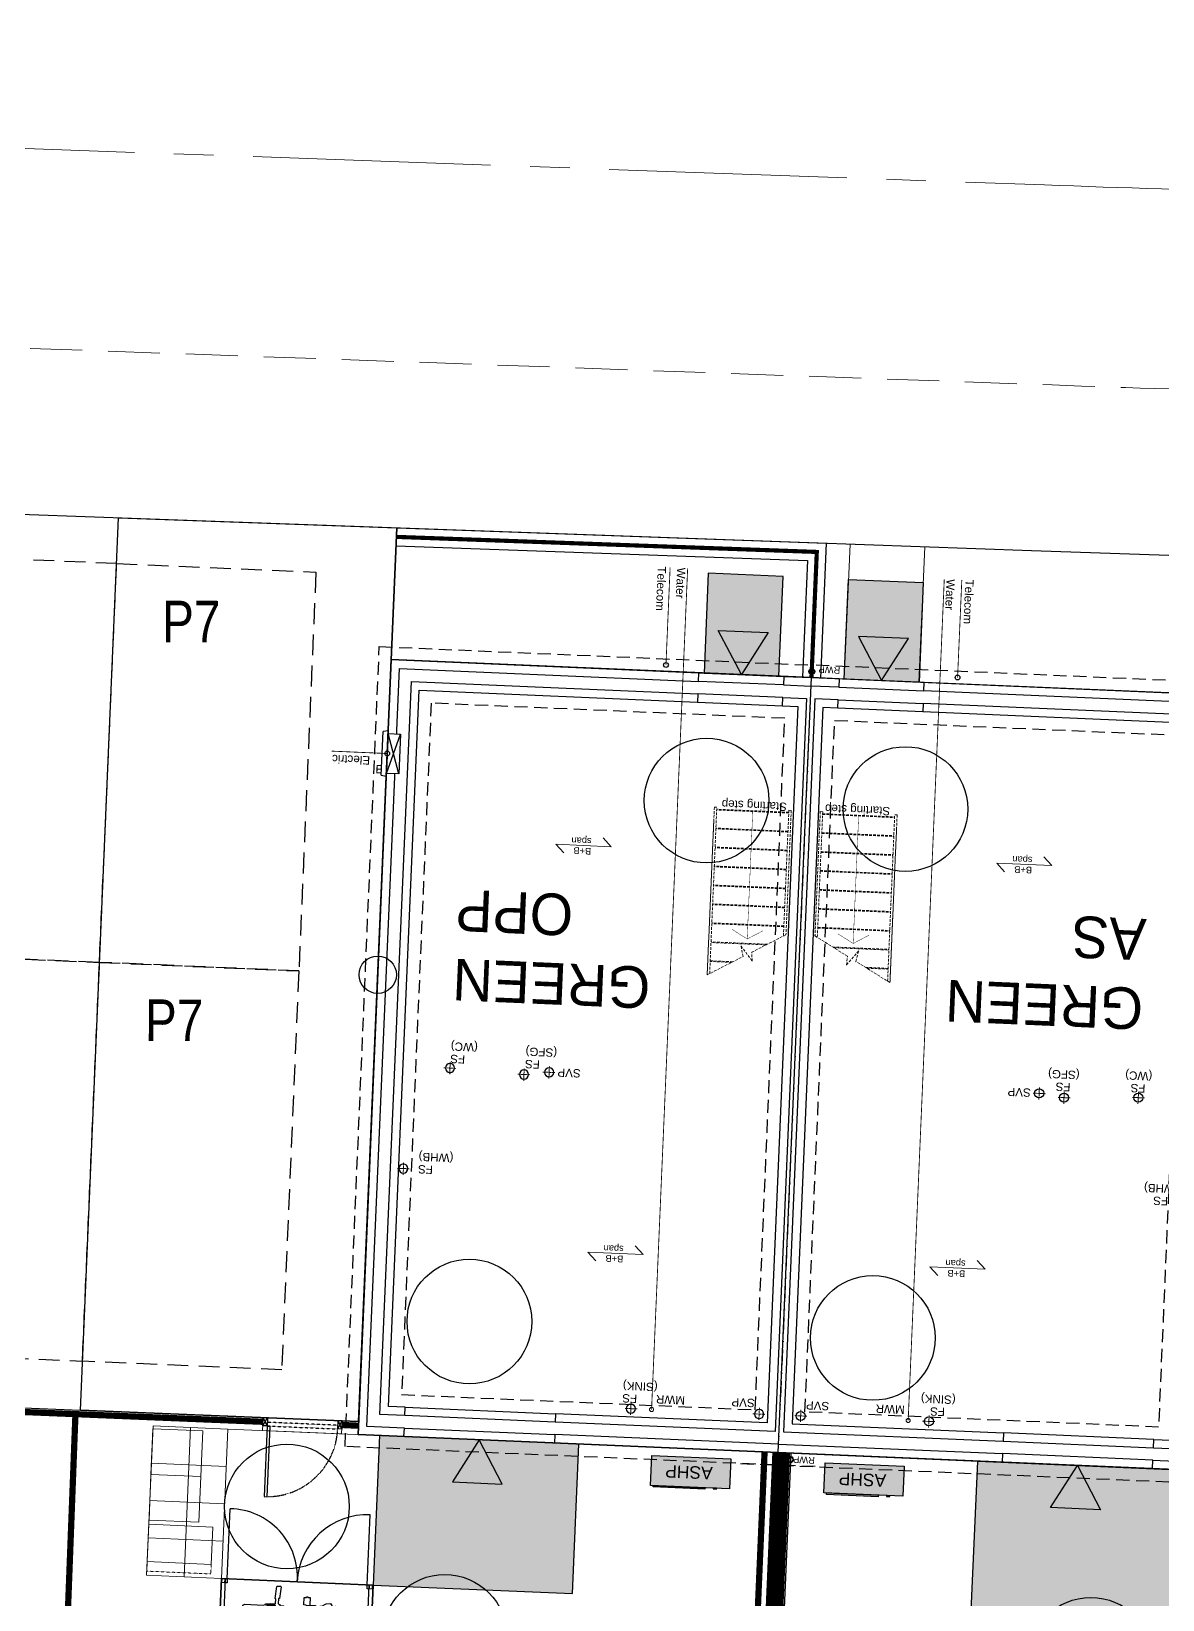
# Model space of a CAD drawing. Extents: x 287880777 to 288144713, y 62793326 to 63089570.
# Drawn here: x 287960289 to 287973894, y 62988348 to 63007206 of the extents above; entities that cross this region are included whole.
import ezdxf

# ---------------------------------------------------------------- set-up
doc = ezdxf.new("R2010")
doc.units = 0
doc.set_wipeout_variables(frame=1)
for name, pattern in [('CENTER', [2, 1.25, -0.25, 0.25, -0.25]), ('Dash', [6.35, 3.175, -3.175]), ('DASHDOT', [25.4, 12.7, -6.35, 0, -6.35]), ('DASHED', [1.4, 0.7, -0.7]), ('DASHED2', [0.375, 0.25, -0.125]), ('HIDDEN', [9.525, 6.35, -3.175]), ('XREF - NORTHERN HIGHWAY DESIGN$0$CENTER2', [28.575, 19.05, -3.175, 3.175, -3.175]), ('XREF - NORTHERN HIGHWAY DESIGN$0$DASHED2', [0.375, 0.25, -0.125])]:
    doc.linetypes.add(name, pattern=pattern)
doc.layers.get('0').update_dxf_attribs({"color": 252})
for name, color, linetype in [('drier', 3, 'Continuous'), ('EXP - PEN 1', 1, 'Continuous'), ('NAR 1200h METAL RAILINGS', 160, 'DASHED'), ('NAR DETAIL', 2, 'Continuous'), ('NAR EXTERNAL WALLS', 2, 'Continuous'), ('NAR PARKING', 7, 'DASHED2'), ('NAR PATIO', 3, 'Continuous'), ('NAR PRIVATE DRIVE', 6, 'Continuous'), ('NAR PRIVATE PATH HATCH', 8, 'Continuous'), ('NAR TENURE', 211, 'Continuous'), ('Wain-Centre Line', 10, 'Continuous'), ('Wain-Drainage Foul', 6, 'Continuous'), ('Wain-Drainage Foul Text', 2, 'Continuous'), ('Wain-Drainage run', 140, 'Continuous'), ('Wain-Electrics', 3, 'Continuous'), ('Wain-Foundation acessories', 9, 'Continuous'), ('Wain-Foundation Line', 9, 'Continuous'), ('Wain-Meter box', 9, 'Continuous'), ('Wain-RWP', 9, 'Continuous'), ('Wain-Services Run (Electric)', 10, 'Continuous'), ('Wain-Services Run (Telecom)', 190, 'Continuous'), ('Wain-Stair 1', 2, 'Continuous'), ('Wain-Stair numbers', 9, 'Continuous'), ('Wain-Wall (Cavity Wall - External Leaf)', 4, 'Continuous'), ('Wain-Wall (External)', 4, 'Continuous')]:
    doc.layers.add(name, color=color, linetype=linetype)
for name, color, linetype, lineweight in [('NAR BIN STORAGE', 2, 'Continuous', 0), ('NAR CBF', 34, 'FENCELINE2', 0), ('NAR M4(2)', 94, 'Continuous', 30), ('NAR PATHS', 3, 'Continuous', 0), ('Wain-Text', 2, 'Continuous', 25), ('XREF - NORTHERN HIGHWAY DESIGN$0$EXP - HIGHWAY CENTRELINE', 3, 'XREF - NORTHERN HIGHWAY DESIGN$0$CENTER2', 18), ('XREF - NORTHERN HIGHWAY DESIGN$0$EXP - HIGHWAY CHANNEL', 4, 'XREF - NORTHERN HIGHWAY DESIGN$0$DASHED2', 9), ('XREF - NORTHERN HIGHWAY DESIGN$0$EXP - HIGHWAY FOOTWAY', 3, 'Continuous', 25)]:
    doc.layers.add(name, color=color, linetype=linetype, lineweight=lineweight)
for name, color, linetype, true_color in [('NAR DOOR OPENINGS', 140, 'Continuous', 0x00bfff), ('NAR EV CHARGING POINT', 3, 'Continuous', 0x00ff00), ('NAR HOUSE TYPE NAMES', 1, 'Continuous', 0xff0000), ('RL-Fittings', 252, 'Continuous', 0x8f8f8e), ('Wain-Services Run (Water', 145, 'Continuous', 0x3481b8)]:
    doc.layers.add(name, color=color, linetype=linetype, true_color=true_color)
doc.layers.add('NAR Retaining Wall', color=222, linetype='Continuous', lineweight=13, true_color=0xcc0099)
doc.layers.add('Wain-Mains Water Riser Text', color=152, linetype='Continuous', lineweight=25, true_color=0x2776bb)
doc.layers.add('Wain-Defpoints', color=40, linetype='Continuous', plot=False)
doc.styles.add('DD Arial Narrow', font='ARIALN.TTF', dxfattribs={"height": 100})
doc.styles.get("Standard").update_dxf_attribs({"font": 'arial.ttf'})
doc.styles.add('XREF - ARCHITECT LAYOUT$0$DD Arial Narrow', font='ARIALN.TTF', dxfattribs={"height": 100})
doc.linetypes.add('FENCELINE2', pattern='A,0.25,-0.1,[132,ltypeshp.shx,S=0.1,R=0,X=-0.1,Y=0],-0.1,1', length=1.45)

# ---------------------------------------------------------------- blocks, each defined once
blk = doc.blocks.new('RWP')
for radius in [35, 31.5]:
    blk.add_circle((35, 35), radius)
blk = doc.blocks.new('Span symbol - Beam & block')
at = {"linetype": 'Continuous', "lineweight": 13}
for p, q in [((-5442, 71890), (-5342, 71790)), ((-5342, 71790), (-6007, 71790)), ((-6007, 71790), (-5906, 71689))]:
    blk.add_line(p, q, dxfattribs=at)
at = {"insert": (-5770, 71896), "char_height": 80, "attachment_point": 1, "line_spacing_factor": 0.9}
blk.add_mtext('B+B\\Pspan', dxfattribs=at)
blk = doc.blocks.new('Drainage Pipe')
at = {"linetype": 'CENTER', "lineweight": 13, "ltscale": 20}
for p, q in [((-41681, 78687), (-41831, 78687)), ((-41756, 78762), (-41756, 78612))]:
    blk.add_line(p, q, dxfattribs=at)
blk.add_circle((-41756, 78687), 55)
blk = doc.blocks.new('ASHP')
at = {"transparency": 33554457}
h = blk.add_hatch(color=256, dxfattribs=at)
h.dxf.hatch_style = 1
h.paths.add_polyline_path([(548853, -2506), (548853, -2866), (547903, -2866), (547903, -2506)])
at = {"flags": 128}
blk.add_lwpolyline([(548853, -2506), (548853, -2866), (547903, -2866), (547903, -2506)], close=True, dxfattribs=at)
for points in [[(548098, -2496), (548058, -2496), (548058, -2506), (548098, -2506)], [(548199, -2488), (548821, -2488), (548821, -2506), (548199, -2506)]]:
    blk.add_lwpolyline(points, close=True)
at = {"layer": 'Wain-Electrics', "lineweight": 0, "insert": (548112, -2609), "char_height": 150, "width": 2397.38, "attachment_point": 1, "line_spacing_factor": 0.9}
blk.add_mtext('\\A1;ASHP ', dxfattribs=at)
at = {"layer": 'Wain-Text', "lineweight": 0, "insert": (548112, -2609), "char_height": 150, "width": 2397.38, "attachment_point": 1, "line_spacing_factor": 0.9}
blk.add_mtext('\\A1;ASHP ', dxfattribs=at)
blk = doc.blocks.new('Greendale Subs Stair')
at = {"layer": 'Wain-Stair 1', "linetype": 'HIDDEN', "lineweight": 9, "ltscale": 5}
for p, q in [((314, 2533), (314, 664)), ((314, 515), (314, 2533)), ((343, 2517), (343, 515)), ((600, 2372), (343, 2372)), ((616, 2363), (343, 2363)), ((1005, 2144), (343, 2144)), ((1021, 2135), (343, 2135)), ((1210, 1916), (343, 1916)), ((1210, 1907), (343, 1907)), ((1210, 515), (1210, 2028)), ((1239, 515), (1239, 2011)), ((1210, 1688), (343, 1688)), ((1210, 1679), (343, 1679)), ((1210, 1460), (343, 1460)), ((1210, 1451), (343, 1451)), ((1210, 1232), (343, 1232)), ((1210, 1223), (343, 1223)), ((1210, 1004), (343, 1004)), ((1210, 995), (343, 995)), ((1210, 776), (343, 776)), ((1210, 767), (343, 767)), ((343, 515), (314, 515)), ((1210, 548), (343, 548)), ((1210, 539), (343, 539)), ((1239, 515), (1210, 515))]:
    blk.add_line(p, q, dxfattribs=at)
blk.add_lwpolyline([(314, 2533), (735, 2296), (706, 2169), (847, 2345), (837, 2239), (1239, 2011)], dxfattribs=at)
at = {"layer": 'Wain-Stair numbers', "const_width": 5}
for points in [[(962, 1975), (962, 1975), (776, 2082), (590, 1975), (590, 1975)], [(776, 2082), (776, 539)]]:
    blk.add_lwpolyline(points, dxfattribs=at)
at = {"layer": 'Wain-Stair numbers', "insert": (792, 525), "char_height": 100, "width": 1584.27, "attachment_point": 2, "line_spacing_factor": 0.9}
blk.add_mtext('Starting step ', dxfattribs=at)
blk = doc.blocks.new('Wall mounted meter - Electric (Plan)')
blk.add_wipeout([(-7157, 85115), (-7157, 84635), (-7007, 84635), (-7007, 85115)])
for p, q in [((-7217, 85137), (-7157, 85147)), ((-7217, 85137), (-7217, 84613)), ((-7157, 85147), (-7157, 84603)), ((-7007, 85115), (-7157, 85115)), ((-7007, 84635), (-7007, 85115)), ((-7157, 84603), (-7217, 84613)), ((-7157, 84635), (-7007, 84635))]:
    blk.add_line(p, q)
at = {"color": 9}
for p, q in [((-7157, 85115), (-7007, 84635)), ((-7007, 85115), (-7157, 84635))]:
    blk.add_line(p, q, dxfattribs=at)
at = {"lineweight": 0, "insert": (-7368, 85117), "char_height": 100, "width": 133.81, "attachment_point": 1, "line_spacing_factor": 0.9}
blk.add_mtext('\\A1;\\pi78.42052,t378.42052;{\\fCalibri|b0|i0|c0|p34;E}', dxfattribs=at)
blk = doc.blocks.new('A$Cee92f38c')
at = {"layer": 'NAR M4(2)', "ltscale": 10, "transparency": 33554585}
h = blk.add_hatch(color=256, dxfattribs=at)
h.dxf.hatch_style = 1
h.paths.add_polyline_path([(0, 1.2), (0.9, 1.2), (0.9, 0), (0, 0)])
at = {"layer": 'NAR M4(2)', "ltscale": 0.25}
blk.add_lwpolyline([(0, 1.2), (0, 0), (0.9, 0), (0.9, 1.2)], close=True, dxfattribs=at)
blk = doc.blocks.new('A$C3d9247a0')
at = {"layer": 'NAR DOOR OPENINGS', "transparency": 33554610}
h = blk.add_hatch(color=256, dxfattribs=at)
h.dxf.hatch_style = 1
h.paths.add_polyline_path([(450, 1200), (150, 680), (750, 680)])
at = {"layer": 'NAR DOOR OPENINGS'}
blk.add_lwpolyline([(450, 1200), (150, 680), (750, 680)], close=True, dxfattribs=at)
at = {"layer": 'NAR M4(2)', "ltscale": 10, "transparency": 33554585, "xscale": -1000, "yscale": 1000, "zscale": 1000}
blk.add_blockref('A$Cee92f38c', (900, 0), dxfattribs=at)
blk = doc.blocks.new('A$C324e72f9')
at = {"layer": 'NAR DOOR OPENINGS', "transparency": 33554610}
h = blk.add_hatch(color=256, dxfattribs=at)
h.dxf.hatch_style = 1
h.paths.add_polyline_path([(1200, 0), (900, 520), (1500, 520)])
at = {"layer": 'NAR PRIVATE PATH HATCH', "transparency": 33554597}
h = blk.add_hatch(color=256, dxfattribs=at)
h.dxf.hatch_style = 1
h.paths.add_polyline_path([(2400, 0), (0, 0), (0, 1800), (2400, 1800)])
at = {"layer": 'NAR DOOR OPENINGS'}
blk.add_lwpolyline([(1200, 0), (900, 520), (1500, 520)], close=True, dxfattribs=at)
at = {"layer": 'NAR PATIO'}
blk.add_lwpolyline([(2400, 0), (0, 0), (0, 1800), (2400, 1800)], close=True, dxfattribs=at)
blk = doc.blocks.new('XREF - NORTHERN HIGHWAY DESIGN')
at = {"layer": 'XREF - NORTHERN HIGHWAY DESIGN$0$EXP - HIGHWAY CENTRELINE', "ltscale": 0.15}
blk.add_lwpolyline([(462.3, 311.733, 0.04799), (468.401, 288.584), (469.92, 284.469, 0.304237), (487.966, 271.408), (527.469, 269.993, 0.023661), (572.397, 270.509, -0.011704), (594.617, 271.296), (625.382, 271.665)], format="xyb", dxfattribs=at)
at = {"layer": 'XREF - NORTHERN HIGHWAY DESIGN$0$EXP - HIGHWAY CHANNEL', "ltscale": 2.5, "flags": 128}
blk.add_lwpolyline([(576.797, 268.345, 0.002257), (572.538, 268.113, -0.023661), (527.383, 267.594), (487.88, 269.01, -0.304237), (467.669, 283.638), (466.15, 287.753, -0.031707), (461.53, 303.22, 0.404722), (454.525, 307.757), (452.396, 307.338), (451.469, 312.048), (472.074, 316.103), (473.001, 311.393), (471.019, 311.003, 0.425152), (466.338, 303.74, 0.030534), (470.653, 289.415), (471.498, 287.125, 0.304237), (489.996, 273.737), (522.189, 272.583)], format="xyb", dxfattribs=at)
at = {"layer": 'XREF - NORTHERN HIGHWAY DESIGN$0$EXP - HIGHWAY FOOTWAY', "flags": 128}
blk.add_lwpolyline([(576.897, 266.347, 0.002257), (572.655, 266.117, -0.023661), (527.311, 265.595), (487.809, 267.011, -0.304237), (465.792, 282.946), (464.273, 287.06, -0.031707), (459.582, 302.77, 0.404722), (454.912, 305.795), (450.82, 304.99), (449.391, 312.25), (473.92, 317.078), (475.349, 309.817), (471.405, 309.041, 0.425152), (468.285, 304.199, 0.030534), (472.529, 290.108), (473.374, 287.817, 0.304237), (490.067, 275.736), (522.261, 274.582)], format="xyb", dxfattribs=at)
blk = doc.blocks.new('A$Cfbc31330')
at = {"layer": 'RL-Fittings', "ltscale": 0.859024}
for p, q in [((0.601, 0.431), (0.634, 0.431)), ((0.601, 0.347), (0.601, 0.431)), ((0.634, 0.439), (0.651, 0.439)), ((0.634, 0.431), (0.634, 0.439)), ((0.651, 0.439), (0.651, 0.431)), ((0.651, 0.431), (0.684, 0.431)), ((0.684, 0.431), (0.685, 0.331)), ((1.194, 0.561), (1.252, 0.561)), ((1.211, 0.402), (1.194, 0.561)), ((1.252, 0.561), (1.269, 0.402)), ((0, 0.288), (0.033, 0.305)), ((0, 0.272), (0, 0.288)), ((0.033, 0.255), (0, 0.272)), ((0.033, 0.305), (0.301, 0.305)), ((0.301, 0.255), (0.033, 0.255)), ((0.301, 0.305), (0.309, 0.305)), ((0.309, 0.255), (0.301, 0.255)), ((0.309, 0.305), (0.459, 0.331)), ((0.459, 0.23), (0.309, 0.255)), ((0.467, 0.314), (0.351, 0.297)), ((0.351, 0.297), (0.501, 0.306)), ((0.468, 0.247), (0.351, 0.264)), ((0.351, 0.264), (0.501, 0.255)), ((0.459, 0.331), (0.484, 0.322)), ((0.484, 0.239), (0.459, 0.23)), ((0.501, 0.306), (0.467, 0.314)), ((0.501, 0.255), (0.468, 0.247)), ((0.484, 0.322), (0.509, 0.331)), ((0.509, 0.23), (0.484, 0.239)), ((0.501, 0.322), (0.501, 0.239)), ((0.509, 0.339), (0.526, 0.364)), ((0.509, 0.331), (0.509, 0.339)), ((0.509, 0.222), (0.509, 0.23)), ((0.526, 0.197), (0.509, 0.222)), ((0.526, 0.364), (0.584, 0.356)), ((0.584, 0.356), (0.601, 0.347)), ((0.601, 0.214), (0.584, 0.205)), ((0.601, 0.347), (0.634, 0.331)), ((0.634, 0.331), (0.601, 0.347)), ((0.635, 0.231), (0.601, 0.214)), ((0.634, 0.331), (0.71, 0.314)), ((0.71, 0.314), (0.634, 0.331)), ((0.71, 0.247), (0.635, 0.231)), ((0.685, 0.331), (0.76, 0.331)), ((0.71, 0.314), (0.743, 0.306)), ((0.743, 0.306), (0.71, 0.314)), ((0.743, 0.256), (0.71, 0.247)), ((0.726, 0.247), (0.718, 0.247)), ((0.726, 0.231), (0.726, 0.247)), ((0.801, 0.231), (0.726, 0.231)), ((0.743, 0.306), (0.76, 0.289)), ((0.76, 0.289), (0.743, 0.306)), ((0.76, 0.272), (0.743, 0.256)), ((0.76, 0.331), (0.76, 0.314)), ((0.76, 0.314), (0.776, 0.314)), ((0.76, 0.289), (0.76, 0.281)), ((0.76, 0.281), (0.76, 0.289)), ((0.76, 0.247), (0.76, 0.239)), ((0.776, 0.247), (0.76, 0.247)), ((0.76, 0.239), (0.852, 0.239)), ((0.776, 0.314), (0.776, 0.297)), ((0.776, 0.297), (1.144, 0.298)), ((0.776, 0.264), (0.776, 0.247)), ((1.144, 0.264), (0.776, 0.264)), ((0.802, 0.13), (0.801, 0.231)), ((0.852, 0.239), (0.852, 0.231)), ((0.852, 0.231), (0.885, 0.231)), ((0.885, 0.231), (0.885, 0.131)), ((1.144, 0.298), (1.152, 0.306)), ((1.152, 0.256), (1.144, 0.264)), ((1.152, 0.306), (1.202, 0.306)), ((1.202, 0.256), (1.152, 0.256)), ((1.202, 0.323), (1.227, 0.331)), ((1.202, 0.306), (1.202, 0.323)), ((1.202, 0.239), (1.202, 0.256)), ((1.227, 0.231), (1.202, 0.239)), ((1.227, 0.402), (1.211, 0.402)), ((1.227, 0.331), (1.227, 0.402)), ((1.227, 0.16), (1.227, 0.231)), ((1.269, 0.402), (1.261, 0.394)), ((1.265, 0.398), (1.261, 0.331)), ((1.261, 0.331), (1.327, 0.331)), ((1.269, 0.314), (1.261, 0.298)), ((1.261, 0.298), (1.352, 0.298)), ((1.261, 0.264), (1.352, 0.264)), ((1.269, 0.248), (1.261, 0.264)), ((1.261, 0.231), (1.261, 0.168)), ((1.327, 0.231), (1.261, 0.231)), ((1.386, 0.315), (1.269, 0.314)), ((1.386, 0.248), (1.269, 0.248)), ((1.327, 0.331), (1.394, 0.323)), ((1.394, 0.239), (1.327, 0.231)), ((1.352, 0.298), (1.386, 0.306)), ((1.352, 0.264), (1.386, 0.256)), ((1.394, 0.323), (1.394, 0.315)), ((1.394, 0.315), (1.428, 0.306)), ((1.428, 0.256), (1.394, 0.248)), ((1.394, 0.248), (1.394, 0.239)), ((1.428, 0.306), (1.67, 0.306)), ((1.67, 0.256), (1.428, 0.256)), ((1.67, 0.306), (1.698, 0.292)), ((1.698, 0.271), (1.67, 0.256)), ((1.698, 0.292), (1.698, 0.271)), ((0.584, 0.205), (0.526, 0.197)), ((0.835, 0.13), (0.802, 0.13)), ((0.835, 0.122), (0.835, 0.13)), ((0.852, 0.122), (0.835, 0.122)), ((0.885, 0.131), (0.852, 0.13)), ((0.852, 0.13), (0.852, 0.122)), ((1.194, 0.001), (1.211, 0.16)), ((1.194, 0), (1.253, 0)), ((1.211, 0.16), (1.227, 0.16)), ((1.269, 0.16), (1.252, 0.001)), ((1.261, 0.168), (1.269, 0.16))]:
    blk.add_line(p, q, dxfattribs=at)

msp = doc.modelspace()

# ---------------------------------------------------------------- linework, layer by layer
at = {"layer": 'Defpoints'}
msp.add_lwpolyline([(287969272, 62990116), (287969671, 62999435)], dxfattribs=at)
at = {"layer": 'drier'}
for centre in [(287965261, 62987900), (287973031, 62987624)]:
    msp.add_circle(centre, 750, dxfattribs=at)
at = {"layer": 'NAR 1200h METAL RAILINGS', "ltscale": 250, "const_width": 50}
msp.add_lwpolyline([(287964682, 63001127), (287969735, 63000946), (287969671, 62999435)], dxfattribs=at)
at = {"layer": 'NAR BIN STORAGE'}
for points in [[(287961728, 62989854), (287962328, 62989828), (287962351, 62990377), (287961752, 62990403)], [(287961705, 62989304), (287962304, 62989278), (287962328, 62989828), (287961728, 62989854)], [(287961683, 62988805), (287962452, 62988772), (287962472, 62989221), (287961702, 62989254)]]:
    msp.add_lwpolyline(points, close=True, dxfattribs=at)
at = {"layer": 'NAR BIN STORAGE', "linetype": 'Dash', "ltscale": 0.025}
msp.add_lwpolyline([(287962452, 62988772), (287962448, 62988657), (287961678, 62988690), (287961683, 62988805)], dxfattribs=at)
at = {"layer": 'NAR CBF', "ltscale": 1200, "transparency": 33554687, "const_width": 75}
for points in [[(287958630, 62990668), (287963076, 62990486)], [(287964026, 62990448), (287964223, 62990439)], [(287969107, 62990123), (287968817, 62983368)]]:
    msp.add_lwpolyline(points, dxfattribs=at)
at = {"layer": 'NAR CBF', "linetype": 'DASHED', "ltscale": 500, "transparency": 33554687, "const_width": 75}
msp.add_lwpolyline([(287960820, 62990589), (287960555, 62983670)], dxfattribs=at)
at = {"layer": 'NAR DETAIL', "flags": 128}
for points in [[(287963129, 62990536), (287963124, 62990436), (287963074, 62990438), (287963079, 62990538)], [(287963124, 62990436), (287963088, 62989587), (287963126, 62989585), (287963162, 62990434)], [(287964028, 62990497), (287964024, 62990398), (287963974, 62990400), (287963978, 62990500)]]:
    msp.add_lwpolyline(points, close=True, dxfattribs=at)
for points in [[(287963074, 62990438), (287963129, 62990536)], [(287963124, 62990436), (287963079, 62990538)], [(287963974, 62990400), (287964028, 62990497)], [(287964024, 62990398), (287963978, 62990500)]]:
    msp.add_lwpolyline(points, dxfattribs=at)
at = {"layer": 'NAR DETAIL', "linetype": 'DASHED', "ltscale": 0.005, "flags": 128}
msp.add_lwpolyline([(287963124, 62990436), (287963974, 62990400), (287963975, 62990444), (287963126, 62990480)], close=True, dxfattribs=at)
at = {"layer": 'NAR DETAIL', "ltscale": 0.5}
msp.add_lwpolyline([(287964363, 62987699), (287964399, 62988523), (287962575, 62988601), (287962540, 62987777), (287964363, 62987699)], dxfattribs=at)
msp.add_lwpolyline([(287964399, 62988523), (287964363, 62987699), (287962540, 62987777), (287962575, 62988601)], close=True, dxfattribs=at)
at = {"layer": 'NAR DETAIL', "linetype": 'DASHED', "ltscale": 0.2}
msp.add_arc((287963124, 62990436), 850, 269.9654, 357.5456, dxfattribs=at)
at = {"layer": 'NAR EV CHARGING POINT'}
msp.add_circle((287964455, 62995862), 225, dxfattribs=at)
at = {"layer": 'NAR EXTERNAL WALLS'}
for points in [[(287964686, 63001235), (287969847, 63001050), (287969779, 62999430)], [(287964678, 63001020), (287969623, 63000843), (287969564, 62999439)], [(287969207, 62990119), (287968931, 62983679)], [(287969422, 62990109), (287969146, 62983672)]]:
    msp.add_lwpolyline(points, dxfattribs=at)
at = {"layer": 'NAR M4(2)'}
for centre in [(287968410, 62997956), (287970801, 62997854), (287963363, 62989468)]:
    msp.add_circle(centre, 750, dxfattribs=at)
at = {"layer": 'NAR PARKING', "ltscale": 1000}
for points in [[(287961108, 62996011), (287961314, 63000806), (287958916, 63000909), (287958711, 62996113)], [(287961109, 62996011), (287961314, 63000806), (287963712, 63000703), (287963506, 62995908)], [(287960903, 62991215), (287961108, 62996011), (287958711, 62996113), (287958505, 62991318)], [(287960903, 62991215), (287961109, 62996011), (287963506, 62995908), (287963301, 62991112)]]:
    msp.add_lwpolyline(points, close=True, dxfattribs=at)
at = {"layer": 'NAR PATHS'}
for points in [[(287970135, 63001039), (287970065, 62999418), (287970964, 62999379), (287971034, 63001007)], [(287962126, 62988620), (287962203, 62990419)], [(287962652, 62990399), (287964476, 62990321), (287964399, 62988523), (287962575, 62988601), (287962652, 62990399)], [(287962633, 62989950), (287961734, 62989988)], [(287962614, 62989500), (287961715, 62989539)], [(287962595, 62989051), (287961695, 62989089)]]:
    msp.add_lwpolyline(points, dxfattribs=at)
for points in [[(287961676, 62988640), (287962575, 62988601), (287962652, 62990399), (287961753, 62990438)], [(287963079, 62990538), (287963069, 62990382), (287964021, 62990341), (287964028, 62990497)]]:
    msp.add_lwpolyline(points, close=True, dxfattribs=at)
at = {"layer": 'NAR Retaining Wall', "linetype": 'DASHED', "ltscale": 250, "const_width": 200}
msp.add_lwpolyline([(287969038, 62983676), (287969314, 62990114)], dxfattribs=at)
at = {"layer": 'NAR TENURE'}
for centre in [(287965557, 62991692), (287970409, 62991495)]:
    msp.add_circle(centre, 750, dxfattribs=at)
at = {"layer": 'RL-Fittings', "ltscale": 0.859024}
for p, q in [((287962645, 62988598), (287962681, 62989440)), ((287964329, 62988526), (287964365, 62989368))]:
    msp.add_line(p, q, dxfattribs=at)
at = {"layer": 'RL-Fittings', "ltscale": 0.859024, "flags": 128}
for points in [[(287964329, 62988526), (287964399, 62988523), (287964363, 62987699), (287962540, 62987777), (287962575, 62988601), (287962625, 62988599)], [(287964349, 62988525), (287964315, 62987751), (287962592, 62987825), (287962625, 62988599)]]:
    msp.add_lwpolyline(points, dxfattribs=at)
for points in [[(287962618, 62988554), (287962620, 62988594), (287962580, 62988596), (287962578, 62988556), (287962618, 62988554)], [(287962643, 62988548), (287962623, 62988549), (287962625, 62988599), (287962645, 62988598), (287962643, 62988548)], [(287964347, 62988475), (287964327, 62988476), (287964329, 62988526), (287964349, 62988525), (287964347, 62988475)], [(287964392, 62988478), (287964393, 62988518), (287964353, 62988520), (287964352, 62988480), (287964392, 62988478)]]:
    msp.add_lwpolyline(points, close=True, dxfattribs=at)
at = {"layer": 'RL-Fittings', "ltscale": 0.859024}
for centre, radius, start, end in [((287962668, 62988619), 821, 356.0042, 89.087), ((287964334, 62988520), 849, 87.9493, 177.1419)]:
    msp.add_arc(centre, radius, start, end, dxfattribs=at)
at = {"layer": 'Wain-Centre Line', "linetype": 'DASHDOT', "lineweight": 15, "ltscale": 15}
msp.add_lwpolyline([(287969684, 62999734), (287969259, 62989816)], dxfattribs=at)
at = {"layer": 'Wain-Defpoints'}
msp.add_lwpolyline([(287969671, 62999435), (287974725, 62999218), (287974325, 62989899), (287969272, 62990116)], dxfattribs=at)
at = {"layer": 'Wain-Drainage run', "lineweight": 0}
for centre in [(287967748, 62990634, 0), (287970834, 62990502, 0)]:
    msp.add_circle(centre, 25, dxfattribs=at)
at = {"layer": 'Wain-Foundation Line', "linetype": 'HIDDEN', "ltscale": 25}
for points in [[(287969715, 62989947), (287964062, 62990189), (287964474, 62999808), (287969678, 62999585)], [(287968816, 62989985), (287974469, 62989743), (287974881, 62999362), (287969678, 62999585)]]:
    msp.add_lwpolyline(points, dxfattribs=at)
for points in [[(287964742, 62990813), (287968994, 62990631), (287969350, 62998946), (287965098, 62999128)], [(287973845, 62990423), (287969593, 62990605), (287969949, 62998920), (287974201, 62998738)]]:
    msp.add_lwpolyline(points, close=True, dxfattribs=at)
at = {"layer": 'Wain-Services Run (Electric)', "const_width": 10}
msp.add_lwpolyline([(287964569, 62998522), (287963900, 62998551)], dxfattribs=at)
at = {"layer": 'Wain-Services Run (Telecom)', "const_width": 10}
for points in [[(287967921, 62999587), (287967971, 63000759)], [(287971428, 62999436), (287971479, 63000608)]]:
    msp.add_lwpolyline(points, dxfattribs=at)
at = {"layer": 'Wain-Services Run (Telecom)'}
for centre in [(287967921, 62999587), (287971428, 62999436)]:
    msp.add_circle(centre, 29, dxfattribs=at)
at = {"layer": 'Wain-Services Run (Water', "const_width": 10, "elevation": 0}
for points in [[(287967748, 62990634), (287968182, 63000750)], [(287970834, 62990502), (287971268, 63000617)]]:
    msp.add_lwpolyline(points, dxfattribs=at)
at = {"layer": 'Wain-Stair 1', "linetype": 'HIDDEN', "lineweight": 9, "ltscale": 5}
for p, q in [((287968503, 62997878), (287968417, 62995861)), ((287968447, 62995877), (287968532, 62997877)), ((287968532, 62997877), (287968503, 62997878)), ((287969398, 62997815), (287968531, 62997853)), ((287969397, 62997806), (287968531, 62997844)), ((287969399, 62997839), (287969334, 62996328)), ((287969428, 62997838), (287969364, 62996343)), ((287969428, 62997838), (287969399, 62997839)), ((287968417, 62995861), (287968497, 62997729)), ((287969387, 62997579), (287968521, 62997616)), ((287969388, 62997588), (287968522, 62997625)), ((287969378, 62997360), (287968512, 62997397)), ((287969378, 62997351), (287968512, 62997388)), ((287969368, 62997132), (287968502, 62997169)), ((287969368, 62997123), (287968502, 62997160)), ((287969359, 62996904), (287968492, 62996941)), ((287969358, 62996895), (287968492, 62996932)), ((287969348, 62996667), (287968482, 62996705)), ((287969349, 62996676), (287968483, 62996714)), ((287969339, 62996440), (287968472, 62996477)), ((287969339, 62996449), (287968473, 62996486)), ((287969140, 62996229), (287968463, 62996258)), ((287969124, 62996221), (287968463, 62996249)), ((287968726, 62996019), (287968453, 62996030)), ((287968709, 62996010), (287968453, 62996021))]:
    msp.add_line(p, q, dxfattribs=at)
msp.add_lwpolyline([(287968417, 62995861), (287968848, 62996081), (287968824, 62996209), (287968958, 62996027), (287968952, 62996133), (287969364, 62996343)], dxfattribs=at)
at = {"layer": 'Wain-Stair numbers', "const_width": 5}
for points in [[(287968898, 62996292), (287968965, 62997834)], [(287969089, 62996391), (287969089, 62996391), (287968898, 62996292), (287968717, 62996407), (287968717, 62996407)]]:
    msp.add_lwpolyline(points, dxfattribs=at)
at = {"layer": 'Wain-Wall (Cavity Wall - External Leaf)'}
for points in [[(287964786, 62990661), (287966594, 62990583), (287966590, 62990483), (287964781, 62990561)], [(287964775, 62990411), (287966583, 62990334), (287966579, 62990231), (287964770, 62990309)], [(287973788, 62990275), (287971980, 62990352), (287971976, 62990253), (287973784, 62990175)], [(287973778, 62990025), (287971969, 62990103), (287971965, 62990000), (287973773, 62989923)]]:
    msp.add_lwpolyline(points, close=True, dxfattribs=at)
at = {"layer": 'Wain-Wall (External)'}
for points in [[(287964770, 62990309), (287964218, 62990332), (287964618, 62999651), (287968317, 62999493)], [(287964775, 62990411), (287964325, 62990430), (287964716, 62999545), (287968313, 62999390)], [(287964781, 62990561), (287964482, 62990574), (287964859, 62999388), (287968306, 62999240)], [(287969334, 62999347), (287969667, 62999332)], [(287969339, 62999449), (287969671, 62999435)], [(287970000, 62999318), (287969667, 62999332)], [(287970004, 62999420), (287969671, 62999435)], [(287973773, 62989923), (287974325, 62989899), (287974725, 62999218), (287971025, 62999377)], [(287964786, 62990661), (287964586, 62990669), (287964955, 62999284), (287968302, 62999141)], [(287969328, 62999197), (287969610, 62999185), (287969233, 62990370), (287966590, 62990483)], [(287969993, 62999168), (287969710, 62999180), (287969333, 62990366), (287971976, 62990253)], [(287973784, 62990175), (287974084, 62990162), (287974462, 62998977), (287971015, 62999124)], [(287973778, 62990025), (287974227, 62990006), (287974618, 62999120), (287971021, 62999274)], [(287969323, 62999097), (287969506, 62999089), (287969137, 62990474), (287966594, 62990583)], [(287969989, 62999068), (287969806, 62999076), (287969437, 62990462), (287971980, 62990352)], [(287973788, 62990275), (287973988, 62990266), (287974357, 62998881), (287971010, 62999024)], [(287969276, 62990218), (287966583, 62990334)], [(287969272, 62990116), (287966579, 62990231)], [(287969272, 62990116), (287971965, 62990000)], [(287969276, 62990218), (287971969, 62990103)]]:
    msp.add_lwpolyline(points, dxfattribs=at)
for points in [[(287968317, 62999493), (287969339, 62999449), (287969334, 62999347), (287968313, 62999390)], [(287971025, 62999377), (287970004, 62999420), (287970000, 62999318), (287971021, 62999274)], [(287968302, 62999141), (287969323, 62999097), (287969328, 62999197), (287968306, 62999240)], [(287971010, 62999024), (287969989, 62999068), (287969993, 62999168), (287971015, 62999124)]]:
    msp.add_lwpolyline(points, close=True, dxfattribs=at)

# ---------------------------------------------------------------- block references
at = {"layer": 'NAR DETAIL', "rotation": 177.5456069623868}
for p in [(288515977, 62963714), (288518063, 62963624)]:
    msp.add_blockref('ASHP', p, dxfattribs=at)
at = {"layer": 'NAR EV CHARGING POINT', "ltscale": 0.5, "xscale": 900, "yscale": 900, "zscale": 900, "rotation": 177.5456062596818}
msp.add_blockref('A$Cfbc31330', (287964369, 62988458), dxfattribs=at)
at = {"layer": 'NAR M4(2)', "xscale": -1, "rotation": 177.5456069623866}
msp.add_blockref('A$C3d9247a0', (287968430, 63000689), dxfattribs=at)
at = {"layer": 'NAR M4(2)', "rotation": 177.5456069623868}
msp.add_blockref('A$C3d9247a0', (287971016, 63000578), dxfattribs=at)
at = {"layer": 'NAR PATIO', "xscale": -1, "rotation": 177.5456069623866}
msp.add_blockref('A$C324e72f9', (287964476, 62990321), dxfattribs=at)
at = {"layer": 'NAR PATIO', "rotation": 177.5456069623868}
msp.add_blockref('A$C324e72f9', (287974068, 62989910), dxfattribs=at)
at = {"layer": 'Wain-Drainage Foul', "lineweight": 0, "xscale": -1}
for p, rotation in [((288042150, 62949652, 0), 87.54560696238673), ((288043343, 62949601), 87.54560696238673), ((288043040, 62949575), 87.54560696238673), ((288041590, 62948444), 87.54560696238673), ((288012586, 63067471, 0), 177.5456069623866), ((287923954, 62913752, 0), 357.5456069623868)]:
    msp.add_blockref('Drainage Pipe', p, dxfattribs=dict(at, rotation=rotation))
at = {"layer": 'Wain-Drainage Foul', "lineweight": 0}
for p, rotation in [((287892006, 62956087), 267.5456069623868), ((287892305, 62956036), 267.5456069623868), ((287893198, 62956036, 0), 267.5456069623868), ((288007889, 62910154, 0), 357.5456069623868), ((287932735, 63070894, 0), 177.5456069623868)]:
    msp.add_blockref('Drainage Pipe', p, dxfattribs=dict(at, rotation=rotation))
at = {"layer": 'Wain-Foundation acessories', "rotation": 177.5456069623868}
for p in [(287964334, 63069383), (287969636, 63069156), (287964720, 63064479), (287968832, 63064302)]:
    msp.add_blockref('Span symbol - Beam & block', p, dxfattribs=at)
at = {"layer": 'Wain-RWP', "rotation": 177.5456069623868}
msp.add_blockref('RWP', (287969711, 62999543), dxfattribs=at)
at = {"layer": 'Wain-RWP', "xscale": -1, "rotation": 357.5456069623868}
msp.add_blockref('RWP', (287969452, 62989998), dxfattribs=at)
at = {"layer": 'Wain-Stair 1', "linetype": 'HIDDEN', "lineweight": 9, "ltscale": 5, "rotation": 177.5456069623868}
msp.add_blockref('Greendale Subs Stair', (287971037, 62998285), dxfattribs=at)

# ---------------------------------------------------------------- texts
at = {"layer": 'NAR HOUSE TYPE NAMES', "char_height": 500, "rotation": 177.5456, "style": 'DD Arial Narrow'}
for s, insert, attachment_point in [('{\\fGill Sans MT|b0|i0|c0|p34;GREEN OPP}', (287965346, 62995556, 0), 3), ('{\\fGill Sans MT|b0|i0|c0|p34;GREEN AS}', (287973648, 62995200, 0), 1)]:
    msp.add_mtext_dynamic_manual_height_columns(s, width=2588.93, gutter_width=12.5, heights=[0], dxfattribs=dict(at, insert=insert, attachment_point=attachment_point))
at = {"layer": 'NAR PARKING', "char_height": 500, "attachment_point": 3, "rotation": 359.7932, "style": 'XREF - ARCHITECT LAYOUT$0$DD Arial Narrow'}
for insert in [(287962563, 63000358), (287962357, 62995563)]:
    msp.add_mtext_dynamic_manual_height_columns('P7', width=1066.24, gutter_width=500, heights=[0], dxfattribs=dict(at, insert=insert))
at = {"layer": 'Wain-Drainage Foul Text', "char_height": 100, "rotation": 177.5456, "line_spacing_factor": 0.9}
for s, insert, attachment_point in [('\\A1;FS\\P(WC)', (287965325, 62994801, 0), 3), ('\\A1;FS\\P(SFG)', (287966224, 62994739), 3), ('\\A1;\\pi-79.87722;FS\\P\\pi-183.35607;(SFG)', (287972704, 62994462), 1), ('\\A1;\\pi-79.87722;FS\\P\\pi-156.13915;(WC)', (287973605, 62994446, 0), 1), ('\\A1;FS\\P(WHB)', (287964938, 62993474, 0), 3), ('\\A1;\\pi-79.87722;FS\\P\\pi-202.72851;(WHB)', (287973877, 62993091, 0), 1), ('\\A1;FS\\P(SINK)', (287967400, 62990860), 6), ('\\A1;\\pi-79.87722;FS\\P\\pi-202.79673;(SINK)', (287971200, 62990697), 4)]:
    msp.add_mtext(s, dxfattribs=dict(at, insert=insert, attachment_point=attachment_point))
at = {"layer": 'Wain-Drainage Foul Text', "lineweight": 0, "char_height": 100, "rotation": 177.5456, "line_spacing_factor": 0.9}
for insert, attachment_point in [((287966614, 62994637), 3), ((287972306, 62994393), 1), ((287968707, 62990673, 0), 3), ((287969882, 62990623, 0), 1)]:
    msp.add_mtext('\\A1;{\\fArial|b0|i0|c0|p34;SVP}', dxfattribs=dict(at, insert=insert, attachment_point=attachment_point))
at = {"layer": 'Wain-Mains Water Riser Text', "char_height": 100, "rotation": 177.5456, "line_spacing_factor": 0.9}
for insert, attachment_point in [((287967799, 62990708, 0), 3), ((287970790, 62990580, 0), 1)]:
    msp.add_mtext('MWR', dxfattribs=dict(at, insert=insert, attachment_point=attachment_point))
at = {"layer": 'Wain-RWP', "char_height": 80, "rotation": 177.5456, "line_spacing_factor": 0.9}
for insert, attachment_point in [((287969758, 62999572, 0), 9), ((287969710, 62989981, 0), 1)]:
    msp.add_mtext('RWP', dxfattribs=dict(at, insert=insert, attachment_point=attachment_point))
at = {"layer": 'Wain-Services Run (Electric)'}
msp.add_text('Electric ', height=100, rotation=177.5456, dxfattribs=at).set_placement((287964365, 62998488, 0))
at = {"layer": 'Wain-Services Run (Telecom)'}
for p in [(287967823, 63000775, 0), (287971522, 63000616, 0)]:
    msp.add_text('Telecom', height=100, rotation=267.5456, dxfattribs=at).set_placement(p)
at = {"layer": 'Wain-Services Run (Water'}
for p in [(287968056, 63000760, 0), (287971295, 63000621, 0)]:
    msp.add_text('Water', height=100, rotation=267.5456, dxfattribs=at).set_placement(p)
at = {"layer": 'Wain-Stair numbers', "insert": (287968981, 62997847), "char_height": 100, "width": 1584.27, "attachment_point": 2, "rotation": 177.5456, "line_spacing_factor": 0.9}
msp.add_mtext('Starting step ', dxfattribs=at)

# ---------------------------------------------------------------- next in the draw order: block references
at = {"layer": 'Wain-Meter box', "xscale": -1, "rotation": 177.5456069623866}
msp.add_blockref('Wall mounted meter - Electric (Plan)', (287975354, 63083013), dxfattribs=at)

# ---------------------------------------------------------------- next in the draw order: linework, layer by layer
at = {"layer": 'Defpoints'}
msp.add_lwpolyline([(287974325, 62989899), (287964218, 62990332), (287964618, 62999651), (287974725, 62999218)], close=True, dxfattribs=at)
at = {"layer": 'NAR M4(2)'}
msp.add_lwpolyline([(287961337, 63001355), (287964686, 63001235), (287964225, 62990489), (287960879, 62990625)], close=True, dxfattribs=at)
at = {"layer": 'NAR PRIVATE DRIVE'}
msp.add_lwpolyline([(287958090, 63001471), (287957630, 62990757), (287964225, 62990489), (287964686, 63001235)], dxfattribs=at)
at = {"layer": 'Wain-Defpoints'}
msp.add_lwpolyline([(287969671, 62999435), (287964618, 62999651), (287964218, 62990332), (287969272, 62990116)], dxfattribs=at)
at = {"layer": 'Wain-Services Run (Electric)'}
msp.add_circle((287964569, 62998522), 29, dxfattribs=at)

# ---------------------------------------------------------------- next in the draw order: block references
at = {"layer": 'EXP - PEN 1', "xscale": 1000, "yscale": 1000, "zscale": 1000}
msp.add_blockref('XREF - NORTHERN HIGHWAY DESIGN', (287445006, 62735366), dxfattribs=at)

doc.saveas('drawing.dxf')
